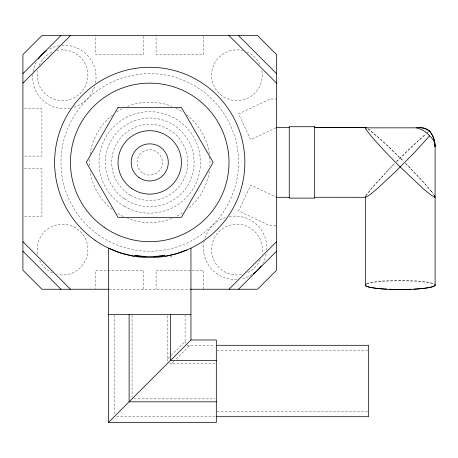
<?xml version="1.0" encoding="UTF-8"?>
<svg xmlns="http://www.w3.org/2000/svg" width="458" height="458" viewBox="0 0 458 458"><rect width="100%" height="100%" fill="white"/><g stroke="black" fill="none" stroke-linecap="round" stroke-linejoin="round"><path stroke-width="0.34" stroke-dasharray="2.29 1.72" d="M365.747 195.881L373.19 186.291L385.985 172.603M365.925 195.663L372.635 187.15L385.293 173.324M385.985 172.317L387.371 171.155M386.672 171.59L395.174 163.157M388.069 170.141L394.452 163.586M396.611 161.405L412.377 146.045L425.722 133.988M396.611 161.703L413.076 145.65L426.175 133.776M169.62 356.914L167.41 359.124L167.41 315.304M171.097 355.437L185.095 341.439L185.095 315.173M174.017 361.305L171.807 363.515L214.928 363.515M176.227 359.095L189.486 345.836L214.642 345.836M427.491 132.665L428.333 131.967M427.491 132.511L428.333 131.818M275.916 127.839L250.766 139.736L238.561 113.939L270.151 98.997L276.563 98.997M24.308 108.512L41.924 108.512L41.924 156.075L22.9 156.075M24.308 168.756L41.924 168.756L41.924 216.319L22.9 216.319M275.848 225.828L270.151 225.828L238.561 210.886L250.766 185.089L276.563 197.295M109.027 289.244L190.018 289.244M217.029 350.381L368.513 350.381M134.022 398.878L215.002 398.878M217.029 411.627L367.797 411.627M116.492 416.557L215.609 416.557M367.923 128.732L381.915 140.572L403.109 160.981M368.306 128.921L382.579 140.95L403.83 161.405M405.273 163.157L420.496 179.021L431.287 191.284M405.988 163.586L424.291 182.931L433.823 194.604M431.287 191.112L433.823 194.484M203.633 36.285L203.633 54.605L156.075 54.605L156.075 35.581M203.633 289.244L203.633 270.22L156.075 270.22L156.075 289.244M143.388 36.285L143.388 54.605L95.825 54.605L95.825 35.581M143.388 289.244L143.388 270.22L95.825 270.22L95.825 288.54M132.047 315.27L132.047 397.561M114.368 315.322L114.368 415.143M366.692 283.937A34.877 4.317 0 0 1 400.223 280.811A34.877 4.317 0 0 1 433.755 283.937M209.317 171.303A60.244 60.244 0 0 1 187.706 209.186M182.696 212.838A60.244 60.244 0 0 1 176.204 216.531M171.905 218.426A60.244 60.244 0 0 1 127.553 218.426M123.259 216.531A60.244 60.244 0 0 1 116.767 212.838M111.758 209.186A60.244 60.244 0 0 1 90.146 171.303M89.579 165.802A60.244 60.244 0 0 1 89.625 158.354M90.049 154.22A60.244 60.244 0 0 1 112.84 114.786M116.767 111.987A60.244 60.244 0 0 1 123.259 108.3M127.553 106.399A60.244 60.244 0 0 1 171.905 106.399M176.204 108.3A60.244 60.244 0 0 1 182.696 111.987M186.624 114.786A60.244 60.244 0 0 1 209.415 154.22M209.73 157.002A60.244 60.244 0 0 1 209.879 165.802M56.729 50.523A25.367 25.367 0 0 1 87.793 72.862A25.367 25.367 0 0 1 61.395 100.56A25.367 25.367 0 0 1 37.59 70.601M39.193 65.294A25.367 25.367 0 0 1 52.607 51.874M261.867 70.601A25.367 25.367 0 0 1 238.068 100.56A25.367 25.367 0 0 1 211.67 72.862A25.367 25.367 0 0 1 242.729 50.523M246.851 51.874A25.367 25.367 0 0 1 260.27 65.294M241.543 274.554A25.367 25.367 0 0 1 211.607 251.156A25.367 25.367 0 0 1 238.475 224.288A25.367 25.367 0 0 1 261.867 254.224M260.27 259.537A25.367 25.367 0 0 1 246.851 272.957M37.59 254.224A25.367 25.367 0 0 1 60.988 224.288A25.367 25.367 0 0 1 87.856 251.156A25.367 25.367 0 0 1 57.92 274.554M52.607 272.957A25.367 25.367 0 0 1 39.193 259.537M366.692 283.72A34.877 4.609 0 0 1 400.223 280.376A34.877 4.609 0 0 1 433.755 283.72M229.258 216.64A31.705 31.705 0 0 1 266.716 250.423M266.15 254.299A31.705 31.705 0 0 1 262.84 263.184M252.072 274.594A31.705 31.705 0 0 1 241.612 278.836M237.084 279.449A31.705 31.705 0 0 1 204.079 241.303M204.903 238.183A31.705 31.705 0 0 1 225.496 217.584M61.721 45.428A31.705 31.705 0 0 1 95.379 83.528M94.56 86.648A31.705 31.705 0 0 1 73.961 107.241M70.206 108.191A31.705 31.705 0 0 1 32.747 74.408M33.068 71.814A31.705 31.705 0 0 1 36.623 61.641M49.504 49.006A31.705 31.705 0 0 1 59.128 45.754M167.891 361.265A4.391 4.391 0 0 1 167.451 359.124M189.486 345.945A4.46 4.46 0 0 1 187.162 345.321M185.496 343.574A4.46 4.46 0 0 1 184.98 341.439M171.802 363.48A4.391 4.391 0 0 1 169.483 362.942M124.364 206.352A50.735 50.735 0 0 0 200.461 162.413A50.735 50.735 0 0 0 124.364 118.479A50.735 50.735 0 0 0 124.364 206.352M124.17 198.709A44.392 44.392 0 0 0 193.94 166.403A44.392 44.392 0 0 0 131.08 122.131A44.392 44.392 0 0 0 124.17 198.709M143.388 173.399A12.681 12.681 0 0 0 162.413 162.413A12.681 12.681 0 0 0 143.388 151.432A12.681 12.681 0 0 0 143.388 173.399M98.613 235A88.783 88.783 0 0 0 238.154 170.393A88.783 88.783 0 0 0 112.428 81.85A88.783 88.783 0 0 0 98.613 235M130.707 195.366A38.048 38.048 0 0 0 187.78 162.413A38.048 38.048 0 0 0 130.707 129.465A38.048 38.048 0 0 0 130.707 195.366"/><path stroke-width="0.69" d="M365.341 285.122L365.41 196.637M434.316 195.24L434.951 197.278L431.287 195.303L423.667 189.068L399.502 166.311L383.93 150.339L372.091 137.257L365.925 129.253L365.358 127.713L366.618 127.868M365.341 127.839L416.076 127.839C421.337 128.79 426.123 131.784 429.53 135.866L414.461 152.508L395.174 171.985L377.403 188.519L370.545 194.249L366.618 196.957L365.604 197.295L314.612 197.272M22.9 73.635L60.948 35.581M22.9 83.144L70.463 35.581M229 289.244L276.563 241.681M238.515 289.244L276.563 251.196M190.952 339.979L216.319 339.979L216.319 422.419L108.512 422.419L190.952 339.979L190.952 248.144M429.14 131.309L429.53 130.994C433.188 135.333 435.111 141.024 435.1 146.68L435.1 285.122M429.14 131.171L429.53 130.868L430.182 131.686L432.821 136.106L434.098 139.57L434.888 143.4M186.933 249.959L175.918 253.858L165.63 256.199M434.837 197.289L434.837 196.236M416.076 127.839C420.713 126.981 425.785 127.902 429.53 130.868M365.358 197.14L365.747 197.284M418.435 127.553L424.32 128.274L429.53 130.994M276.563 127.536L289.244 127.536M314.612 127.559L365.604 127.536L314.612 127.564M276.563 197.295L289.244 197.295M109.027 289.244L41.924 289.244L22.9 270.22L22.9 54.605L41.924 35.581L257.539 35.581L276.563 54.605L276.563 270.22L257.539 289.244L190.436 289.244M108.512 314.612L190.952 314.612M216.319 345.309L368.513 345.309L368.513 416.706L216.319 416.706M216.319 360.589L170.342 360.589L170.342 314.612M216.319 401.809L129.122 401.809L129.122 314.612M133.828 256.199L120.586 252.959L108.512 248.144L108.512 422.419M365.604 197.289L365.341 196.986M429.53 135.866C432.839 138.419 435.123 142.444 435.1 146.68L434.384 142.427M238.515 35.581L276.563 73.635M229 35.581L276.563 83.144M22.9 241.681L70.463 289.244M22.9 251.196L60.948 289.244M435.048 145.043L435.094 146.148M434.957 284.739A34.877 4.317 0 0 1 413.706 289.107M411.129 289.221A34.877 4.317 0 0 1 389.317 289.221M386.735 289.107A34.877 4.317 0 0 1 365.925 284.338M261.243 265.766A31.705 31.705 0 0 1 253.085 273.924M164.949 255.633A38.598 13.597 0.7 0 1 134.841 255.358M170.977 256.766A38.42 1.208 -19.6 0 1 171.429 256.617M164.622 255.358A38.598 13.597 -0.7 0 1 153.55 256.463M145.884 256.543A38.598 13.597 -0.7 0 1 134.509 255.633M434.957 284.573A34.877 4.609 0 0 1 398.597 289.593A34.877 4.609 0 0 1 365.925 284.149M38.22 59.059A31.705 31.705 0 0 1 46.378 50.901M118.021 107.493L86.316 162.413L118.021 217.332L181.437 217.332L213.147 162.413L181.437 107.493L118.021 107.493M314.612 126.717L289.244 126.717L289.244 198.114L314.612 198.114L314.612 126.717M139.049 177.584A18.555 18.555 0 0 0 168.212 164.084A18.555 18.555 0 0 0 141.934 145.575A18.555 18.555 0 0 0 139.049 177.584M131.475 188.335A31.705 31.705 0 0 0 181.311 165.264A31.705 31.705 0 0 0 136.41 133.639A31.705 31.705 0 0 0 131.475 188.335M94.961 240.187A95.121 95.121 0 0 0 244.469 170.96A95.121 95.121 0 0 0 109.765 76.097A95.121 95.121 0 0 0 94.961 240.187M104.086 227.225A79.268 79.268 0 0 0 228.679 169.534A79.268 79.268 0 0 0 116.424 90.484A79.268 79.268 0 0 0 104.086 227.225"/></g></svg>
